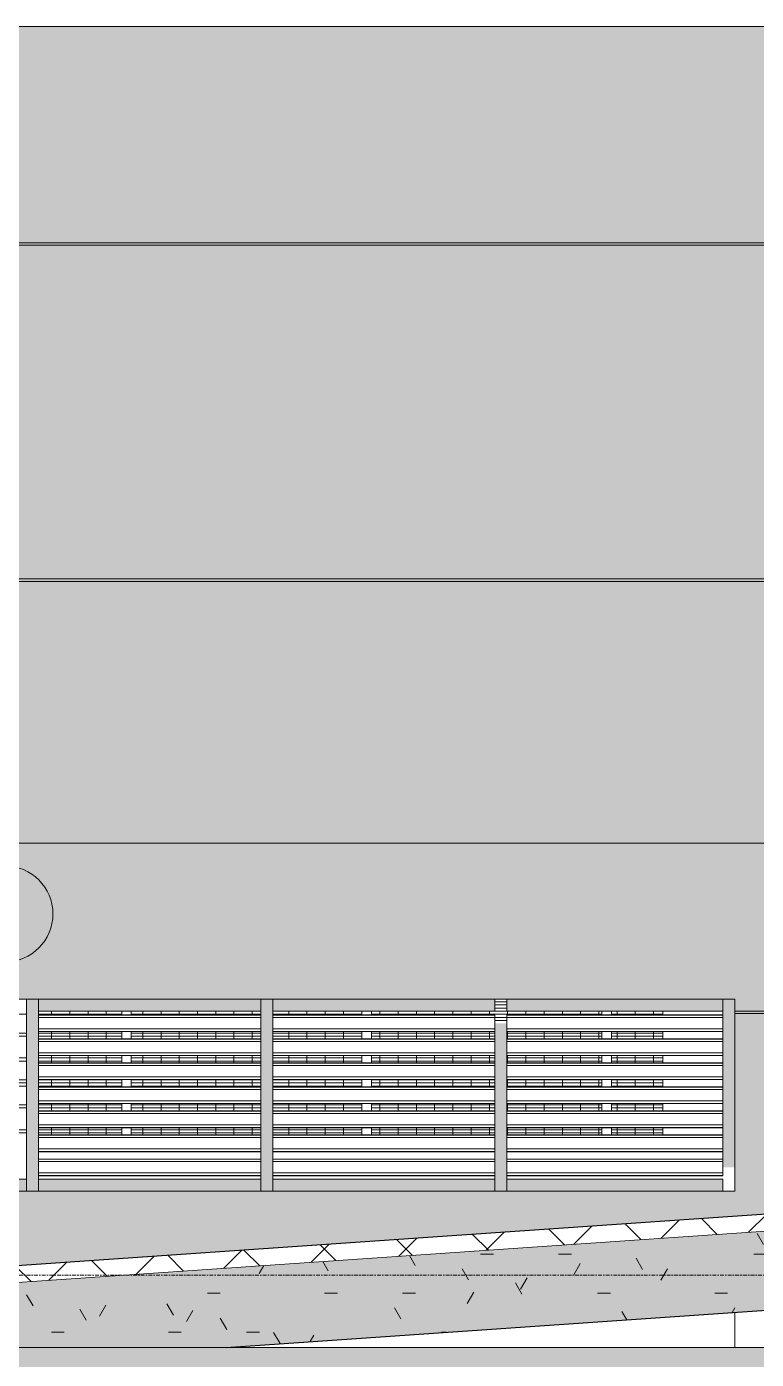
# Model space of a CAD drawing. Header units: millimetres. Extents: x -134153 to 99383, y -5233 to 35400.
# Drawn here: x -3491 to -451, y 50 to 5600 of the extents above; entities that cross this region are included whole.
import ezdxf

# ---------------------------------------------------------------- set-up
doc = ezdxf.new("R2010")
doc.units = ezdxf.units.MM
doc.linetypes.add('Centre', pattern=[31.75, 6.35, -4.7625, 15.875, -4.7625])
for name, color, linetype, lineweight in [('0-2', 250, 'Continuous', 5), ('A-DETL-GENF-2', 9, 'Continuous', 9), ('A-DETL-THIN', 151, 'Continuous', 9), ('A-FLOR-3', 192, 'Continuous', 25), ('A-FLOR-HRAL', 11, 'Continuous', 9), ('A-FLOR-LEVL-2', 51, 'Centre', 9), ('A-FLOR-MCUT', 51, 'Continuous', 9), ('A-FLOR-PATT', 8, 'Continuous', 9), ('A-GLAZ-CWMG', 51, 'Continuous', 9), ('A-WALL', 113, 'Continuous', 9), ('A-WALL-IDEN', 211, 'Continuous', 9), ('A-WALL-PATT-2', 111, 'Continuous', 5), ('L-SITE-WALL-1', 7, 'Continuous', 9), ('S-COLS-1', 7, 'Continuous', 9)]:
    doc.layers.add(name, color=color, linetype=linetype, lineweight=lineweight)

# ---------------------------------------------------------------- blocks, each defined once
blk = doc.blocks.new('NCV_TKTC_KET CAU_rvt-2-TKCS_MẶT ĐỨNG HƯỚNG NAM')
at = {"layer": 'L-SITE-WALL-1'}
blk.add_line((37952.6, 100), (37952.6, 245.6), dxfattribs=at)
at = {"layer": 'S-COLS-1'}
blk.add_line((37952.6, 100), (37952.6, 245.6), dxfattribs=at)
blk = doc.blocks.new('NBS_CLDPhysicalSecuritySystems_MtlMeshPnlFncngSym_CLDModsecSecurusS3_InfillPanel - NBS_CLDPhysicalSecuritySystems_MtlMeshPnlFncngSym_CLDModsecSecurusS2_InfillPanel-2369340-TKCS_MẶT ĐỨNG HƯỚNG NAM')
at = {"layer": 'A-FLOR-HRAL'}
h = blk.add_hatch(dxfattribs=at)
h.set_pattern_fill('FP_39', color=256, style=0, pattern_type=2)
h.set_pattern_definition([(0, (37652.564, 850), (0, 13), []), (90, (37652.564, 850), (-76, 5e-15), [])])
h.paths.add_polyline_path([(33403.5, 971), (33647.6, 971), (33646, 1402.5), (33644.6, 1402.5), (33644.6, 1481.3), (33642.6, 1481.3), (33642.6, 1495.1), (33644.6, 1495.1), (33646, 1672.5), (33647.6, 1672.5), (33647.6, 2200), (33642.6, 2200), (33641.3, 2807.5), (33629.5, 2796.3), (33627.8, 2796.3), (33619.3, 2798), (33606.7, 2812.4), (33606.3, 2820), (33592.7, 2820), (33591.8, 2820.3), (33575.2, 2830.7), (33575.2, 2850), (33403.5, 2850), (33403.5, 992.2)])
h.paths.add_polyline_path([(34102.6, 984.3), (34398.6, 984.3), (34398.6, 1014.8), (34102.6, 1014.8), (34102.6, 992.2)])
h.paths.add_polyline_path([(36165.6, 984.3), (36398.6, 984.3), (36398.6, 1014.8), (36027.6, 1014.8), (36027.6, 984.3)])
h.paths.add_polyline_path([(37553.9, 984.3), (37652.6, 984.3), (37652.6, 1014.8), (37438.6, 1014.8), (37438.6, 984.3)])
h.paths.add_polyline_path([(37398.6, 984.3), (37398.6, 1014.8), (37002.6, 1014.8), (37002.6, 984.3), (37355.5, 984.3)])
h.paths.add_polyline_path([(36562.2, 984.3), (36952.6, 984.3), (36952.6, 1014.8), (36438.6, 1014.8), (36438.6, 984.3)])
h.paths.add_polyline_path([(34438.6, 984.3), (35002.6, 984.3), (35002.6, 1014.8), (34438.6, 1014.8), (34438.6, 992.2)])
h.paths.add_polyline_path([(35967.3, 984.3), (35977.6, 984.3), (35977.6, 1014.8), (35438.6, 1014.8), (35438.6, 984.3), (35768.9, 984.3)])
h.paths.add_polyline_path([(35398.6, 984.3), (35398.6, 1014.8), (35052.6, 1014.8), (35052.6, 984.3), (35372.3, 984.3)])
h.paths.add_polyline_path([(34182.4, 1084.3), (34398.6, 1084.3), (34398.6, 1114.8), (34102.6, 1114.8), (34102.6, 1084.3)])
h.paths.add_polyline_path([(35398.6, 1084.3), (35398.6, 1114.8), (35052.6, 1114.8), (35052.6, 1084.3), (35372.3, 1084.3)])
h.paths.add_polyline_path([(34438.6, 1084.3), (35002.6, 1084.3), (35002.6, 1114.8), (34438.6, 1114.8)])
h.paths.add_polyline_path([(35438.6, 1084.3), (35977.6, 1084.3), (35977.6, 1114.8), (35438.6, 1114.8)])
h.paths.add_polyline_path([(37355.5, 1084.3), (37398.6, 1084.3), (37398.6, 1114.8), (37002.6, 1114.8), (37002.6, 1084.3)])
h.paths.add_polyline_path([(36438.6, 1084.3), (36952.6, 1084.3), (36952.6, 1114.8), (36438.6, 1114.8)])
h.paths.add_polyline_path([(36398.6, 1084.3), (36398.6, 1114.8), (36027.6, 1114.8), (36027.6, 1084.3), (36165.6, 1084.3)])
h.paths.add_polyline_path([(37652.6, 1084.3), (37652.6, 1114.8), (37438.6, 1114.8), (37438.6, 1084.3)])
h.paths.add_polyline_path([(36398.6, 1184.3), (36398.6, 1214.8), (36027.6, 1214.8), (36027.6, 1184.3), (36165.6, 1184.3)])
h.paths.add_polyline_path([(35002.6, 1184.3), (35002.6, 1214.8), (34438.6, 1214.8), (34438.6, 1184.3), (34975.7, 1184.3)])
h.paths.add_polyline_path([(37002.6, 1184.3), (37398.6, 1184.3), (37398.6, 1214.8), (37002.6, 1214.8)])
h.paths.add_polyline_path([(35052.6, 1184.3), (35398.6, 1184.3), (35398.6, 1214.8), (35052.6, 1214.8)])
h.paths.add_polyline_path([(36438.6, 1184.3), (36952.6, 1184.3), (36952.6, 1214.8), (36438.6, 1214.8)])
h.paths.add_polyline_path([(35438.6, 1184.3), (35977.6, 1184.3), (35977.6, 1214.8), (35438.6, 1214.8)])
h.paths.add_polyline_path([(37438.6, 1184.3), (37652.6, 1184.3), (37652.6, 1214.8), (37438.6, 1214.8)])
h.paths.add_polyline_path([(34102.6, 1184.3), (34398.6, 1184.3), (34398.6, 1214.8), (34102.6, 1214.8)])
h.paths.add_polyline_path([(34102.6, 1284.3), (34398.6, 1284.3), (34398.6, 1314.8), (34102.6, 1314.8)])
h.paths.add_polyline_path([(36952.6, 1284.3), (36952.6, 1314.8), (36438.6, 1314.8), (36438.6, 1284.3), (36562.2, 1284.3)])
h.paths.add_polyline_path([(37398.6, 1284.3), (37398.6, 1314.8), (37002.6, 1314.8), (37002.6, 1284.3), (37355.5, 1284.3)])
h.paths.add_polyline_path([(37438.6, 1284.3), (37652.6, 1284.3), (37652.6, 1314.8), (37438.6, 1314.8)])
h.paths.add_polyline_path([(35768.9, 1284.3), (35977.6, 1284.3), (35977.6, 1314.8), (35438.6, 1314.8), (35438.6, 1284.3)])
h.paths.add_polyline_path([(34438.6, 1284.3), (35002.6, 1284.3), (35002.6, 1314.8), (34438.6, 1314.8)])
h.paths.add_polyline_path([(36165.6, 1284.3), (36398.6, 1284.3), (36398.6, 1314.8), (36027.6, 1314.8), (36027.6, 1284.3)])
h.paths.add_polyline_path([(35398.6, 1284.3), (35398.6, 1314.8), (35052.6, 1314.8), (35052.6, 1284.3), (35372.3, 1284.3)])
h.paths.add_polyline_path([(35052.6, 1384.3), (35398.6, 1384.3), (35398.6, 1414.8), (35052.6, 1414.8)])
h.paths.add_polyline_path([(37002.6, 1384.3), (37398.6, 1384.3), (37398.6, 1414.8), (37002.6, 1414.8)])
h.paths.add_polyline_path([(36952.6, 1384.3), (36952.6, 1414.8), (36438.6, 1414.8), (36438.6, 1384.3), (36562.2, 1384.3)])
h.paths.add_polyline_path([(34579, 1384.3), (35002.6, 1384.3), (35002.6, 1414.8), (34438.6, 1414.8), (34438.6, 1384.3)])
h.paths.add_polyline_path([(35438.6, 1384.3), (35977.6, 1384.3), (35977.6, 1414.8), (35438.6, 1414.8)])
h.paths.add_polyline_path([(34398.6, 1384.3), (34398.6, 1414.8), (34102.6, 1414.8), (34102.6, 1384.3), (34182.4, 1384.3)])
h.paths.add_polyline_path([(36398.6, 1384.3), (36398.6, 1414.8), (36027.6, 1414.8), (36027.6, 1384.3), (36165.6, 1384.3)])
h.paths.add_polyline_path([(37652.6, 1384.3), (37652.6, 1414.8), (37438.6, 1414.8), (37438.6, 1384.3)])
h.paths.add_polyline_path([(36958.9, 1450), (37002.6, 1450), (37002.6, 1484.3), (37398.6, 1484.3), (37398.6, 1500), (37002.6, 1500), (37002.6, 1550), (36952.6, 1550), (36952.6, 1500), (36438.6, 1500), (36438.6, 1484.3), (36952.6, 1483.2), (36952.6, 1450)])
h.paths.add_polyline_path([(35438.6, 1484.3), (35977.6, 1484.3), (35977.6, 1500), (35438.6, 1500)])
h.paths.add_polyline_path([(37438.6, 1484.3), (37652.6, 1484.3), (37652.6, 1500), (37438.6, 1500)])
h.paths.add_polyline_path([(35372.3, 1484.3), (35398.6, 1484.3), (35398.6, 1500), (35052.6, 1500), (35052.6, 1484.3)])
h.paths.add_polyline_path([(34975.7, 1484.3), (35002.6, 1484.3), (35002.6, 1500), (34438.6, 1500), (34438.6, 1484.3), (34579, 1484.3)])
h.paths.add_polyline_path([(36027.6, 1484.3), (36398.6, 1484.3), (36398.6, 1500), (36027.6, 1500)])
h.paths.add_polyline_path([(34398.6, 1484.3), (34398.6, 1500), (34102.6, 1500), (34102.6, 1484.3), (34182.4, 1484.3)])
h.paths.add_polyline_path([(33617.6, 1582.5), (33607.5, 1582.5), (33608.6, 1590), (33617.6, 1590)])
h.paths.add_polyline_path([(33617.6, 1590.3), (33617.6, 1591.5), (33607.5, 1593.1), (33607.5, 1608.5), (33644.5, 1607.1), (33644.5, 1590.3)])
h.paths.add_polyline_path([(33607.5, 1610), (33607.5, 1617.5), (33617.6, 1617.5), (33617.6, 1610)])
h.paths.add_polyline_path([(33641.3, 2820), (33642.6, 2820), (33641.2, 2850), (33639.7, 2850), (33641.2, 2820)])
for p, q in [((33575.2, 2850), (33403.5, 2850)), ((34398.6, 1500), (34398.6, 1484.3)), ((34438.6, 1484.3), (34438.6, 1500)), ((35398.6, 1500), (35398.6, 1484.3)), ((35438.6, 1484.3), (35438.6, 1500)), ((36398.6, 1500), (36398.6, 1484.3)), ((36438.6, 1484.3), (36438.6, 1500)), ((37398.6, 1500), (37398.6, 1484.3)), ((37438.6, 1484.3), (37438.6, 1500)), ((37652.6, 1484.3), (37652.6, 1500)), ((34398.6, 1415), (34398.6, 1384.3)), ((34438.6, 1384.3), (34438.6, 1415)), ((35398.6, 1415), (35398.6, 1384.3)), ((35438.6, 1384.3), (35438.6, 1415)), ((36398.6, 1415), (36398.6, 1384.3)), ((36438.6, 1384.3), (36438.6, 1415)), ((37398.6, 1415), (37398.6, 1384.3)), ((37438.6, 1384.3), (37438.6, 1415)), ((37652.6, 1384.3), (37652.6, 1415)), ((34398.6, 1315), (34398.6, 1284.3)), ((34438.6, 1284.3), (34438.6, 1315)), ((35398.6, 1315), (35398.6, 1284.3)), ((35438.6, 1284.3), (35438.6, 1315)), ((36398.6, 1315), (36398.6, 1284.3)), ((36438.6, 1284.3), (36438.6, 1315)), ((37398.6, 1315), (37398.6, 1284.3)), ((37438.6, 1284.3), (37438.6, 1315)), ((37652.6, 1284.3), (37652.6, 1315)), ((34398.6, 1215), (34398.6, 1184.3)), ((34438.6, 1184.3), (34438.6, 1215)), ((35398.6, 1215), (35398.6, 1184.3)), ((35438.6, 1184.3), (35438.6, 1215)), ((36398.6, 1215), (36398.6, 1184.3)), ((36438.6, 1184.3), (36438.6, 1215)), ((37398.6, 1215), (37398.6, 1184.3)), ((37438.6, 1184.3), (37438.6, 1215)), ((37652.6, 1184.3), (37652.6, 1215)), ((34398.6, 1115), (34398.6, 1084.3)), ((34438.6, 1084.3), (34438.6, 1115)), ((35398.6, 1115), (35398.6, 1084.3)), ((35438.6, 1084.3), (35438.6, 1115)), ((36398.6, 1115), (36398.6, 1084.3)), ((36438.6, 1084.3), (36438.6, 1115)), ((37398.6, 1115), (37398.6, 1084.3)), ((37438.6, 1084.3), (37438.6, 1115)), ((37652.6, 1084.3), (37652.6, 1115)), ((34398.6, 1015), (34398.6, 984.3)), ((34438.6, 984.3), (34438.6, 1015)), ((35398.6, 1015), (35398.6, 984.3)), ((35438.6, 984.3), (35438.6, 1015)), ((36398.6, 1015), (36398.6, 984.3)), ((36438.6, 984.3), (36438.6, 1015)), ((37398.6, 1015), (37398.6, 984.3)), ((37438.6, 984.3), (37438.6, 1015)), ((37652.6, 984.3), (37652.6, 1015)), ((33647.6, 971), (33403.5, 971)), ((33403.5, 930), (33647.6, 930))]:
    blk.add_line(p, q, dxfattribs=at)
blk = doc.blocks.new('Rectangular Mullion - 50 x 100mm-2333347-TKCS_MẶT ĐỨNG HƯỚNG NAM')
at = {"layer": 'A-GLAZ-CWMG'}
blk.add_hatch(color=256, dxfattribs=at).paths.add_polyline_path([(34579, 1500), (35002.6, 1500), (35002.6, 1550), (34102.6, 1550), (34102.6, 1500), (34182.4, 1500)])
for p, q in [((34102.6, 1500), (34102.6, 1550)), ((35002.6, 1500), (34102.6, 1500)), ((35002.6, 1550), (35002.6, 1500))]:
    blk.add_line(p, q, dxfattribs=at)
blk = doc.blocks.new('Rectangular Mullion - 50 x 100mm-3083501-TKCS_MẶT ĐỨNG HƯỚNG NAM')
at = {"layer": 'A-GLAZ-CWMG'}
blk.add_hatch(color=256, dxfattribs=at).paths.add_polyline_path([(36952.6, 1500), (36952.6, 1550), (36027.6, 1550), (36027.6, 1500), (36562.2, 1500)])
for p, q in [((36027.6, 1500), (36027.6, 1550)), ((36952.6, 1500), (36027.6, 1500)), ((36952.6, 1550), (36952.6, 1500))]:
    blk.add_line(p, q, dxfattribs=at)
blk = doc.blocks.new('Rectangular Mullion - 50 x 100mm-2333349-TKCS_MẶT ĐỨNG HƯỚNG NAM')
at = {"layer": 'A-GLAZ-CWMG'}
blk.add_hatch(color=256, dxfattribs=at).paths.add_polyline_path([(37902.6, 750), (37902.6, 800), (37002.6, 798.5), (37002.6, 750), (37752.2, 750)])
for p, q in [((37002.6, 750), (37002.6, 800)), ((37002.6, 800), (37902.6, 800)), ((37902.6, 800), (37902.6, 750))]:
    blk.add_line(p, q, dxfattribs=at)
blk = doc.blocks.new('Rectangular Mullion - 50 x 100mm-3083502-TKCS_MẶT ĐỨNG HƯỚNG NAM')
at = {"layer": 'A-GLAZ-CWMG'}
blk.add_hatch(color=256, dxfattribs=at).paths.add_polyline_path([(36952.6, 750), (36952.6, 800), (36027.6, 800), (36027.6, 750), (36562.2, 750)])
for p, q in [((36027.6, 750), (36027.6, 800)), ((36027.6, 800), (36952.6, 800)), ((36952.6, 800), (36952.6, 750))]:
    blk.add_line(p, q, dxfattribs=at)
blk = doc.blocks.new('Rectangular Mullion - 50 x 100mm-2333210-TKCS_MẶT ĐỨNG HƯỚNG NAM')
at = {"layer": 'A-GLAZ-CWMG'}
blk.add_hatch(color=256, dxfattribs=at).paths.add_polyline_path([(42052.564287, 1450), (42102.564287, 1450), (42102.564287, 1550), (42052.564287, 1550), (42052.564287, 1490)])
blk.add_line((42052.564287, 1450), (42052.564287, 1550), dxfattribs=at)
blk = doc.blocks.new('Rectangular Mullion - 50 x 100mm-2333212-TKCS_MẶT ĐỨNG HƯỚNG NAM')
at = {"layer": 'A-GLAZ-CWMG'}
blk.add_hatch(color=256, dxfattribs=at).paths.add_polyline_path([(42102.564287, 1050), (42102.564287, 1150), (42052.564287, 1150), (42052.564287, 1050)])
blk.add_line((42052.564287, 1050), (42052.564287, 1150), dxfattribs=at)
blk = doc.blocks.new('Rectangular Mullion - MULLION LA SACH-2333351-TKCS_MẶT ĐỨNG HƯỚNG NAM')
at = {"layer": 'A-GLAZ-CWMG'}
for p, q in [((37902.6, 884.3), (37002.6, 884.3)), ((37902.6, 883.3), (37002.6, 883.3)), ((37902.6, 883.2), (37002.6, 883.2)), ((37902.6, 873.5), (37002.6, 873.5)), ((37902.6, 850), (37902.6, 826.5)), ((37902.6, 826.5), (37002.6, 826.5)), ((37902.6, 815), (37002.6, 815)), ((37902.6, 814.8), (37002.6, 814.8)), ((37902.6, 826.5), (37902.6, 815)), ((37902.6, 815), (37902.6, 814.8))]:
    blk.add_line(p, q, dxfattribs=at)
blk = doc.blocks.new('Rectangular Mullion - MULLION LA SACH-3083503-TKCS_MẶT ĐỨNG HƯỚNG NAM')
at = {"layer": 'A-GLAZ-CWMG'}
for p, q in [((36952.6, 884.3), (36027.6, 884.3)), ((36952.6, 883.3), (36027.6, 883.3)), ((36952.6, 883.2), (36027.6, 883.2)), ((36952.6, 873.5), (36027.6, 873.5)), ((36952.6, 826.5), (36027.6, 826.5)), ((36952.6, 815), (36027.6, 815)), ((36952.6, 814.8), (36027.6, 814.8))]:
    blk.add_line(p, q, dxfattribs=at)
blk = doc.blocks.new('Rectangular Mullion - MULLION LA SACH-V322-TKCS_MẶT ĐỨNG HƯỚNG NAM')
at = {"layer": 'A-GLAZ-CWMG'}
for p, q in [((35002.6, 884.3), (34102.6, 884.3)), ((35002.6, 883.3), (34102.6, 883.3)), ((35002.6, 883.2), (34102.6, 883.2)), ((35002.6, 873.5), (34102.6, 873.5)), ((35002.6, 826.5), (34102.6, 826.5)), ((35002.6, 815), (34102.6, 815)), ((35002.6, 814.8), (34102.6, 814.8))]:
    blk.add_line(p, q, dxfattribs=at)
blk = doc.blocks.new('Rectangular Mullion - MULLION LA SACH-V323-TKCS_MẶT ĐỨNG HƯỚNG NAM')
at = {"layer": 'A-GLAZ-CWMG'}
for p, q in [((37002.6, 1483.3), (37002.6, 1484.3)), ((37902.6, 1484.3), (37002.6, 1484.3)), ((37002.6, 1483.2), (37002.6, 1483.3)), ((37902.6, 1483.3), (37002.6, 1483.3)), ((37002.6, 1473.5), (37002.6, 1483.2)), ((37902.6, 1483.2), (37002.6, 1483.2)), ((37002.6, 1450), (37002.6, 1473.5)), ((37902.6, 1473.5), (37002.6, 1473.5)), ((37902.6, 1426.5), (37002.6, 1426.5)), ((37902.6, 1415), (37002.6, 1415)), ((37902.6, 1414.8), (37002.6, 1414.8))]:
    blk.add_line(p, q, dxfattribs=at)
blk = doc.blocks.new('Rectangular Mullion - MULLION LA SACH-V324-TKCS_MẶT ĐỨNG HƯỚNG NAM')
at = {"layer": 'A-GLAZ-CWMG'}
for p, q in [((36952.6, 1484.3), (36027.6, 1484.3)), ((36952.6, 1483.3), (36027.6, 1483.3)), ((36952.6, 1483.2), (36027.6, 1483.2)), ((36952.6, 1473.5), (36027.6, 1473.5)), ((36952.6, 1484.3), (36952.6, 1483.3)), ((36952.6, 1483.3), (36952.6, 1483.2)), ((36952.6, 1483.2), (36952.6, 1473.5)), ((36952.6, 1473.5), (36952.6, 1450)), ((36952.6, 1426.5), (36027.6, 1426.5)), ((36952.6, 1415), (36027.6, 1415)), ((36952.6, 1414.8), (36027.6, 1414.8))]:
    blk.add_line(p, q, dxfattribs=at)
blk = doc.blocks.new('Rectangular Mullion - 50 x 100mm-2333204-TKCS_MẶT ĐỨNG HƯỚNG NAM')
at = {"layer": 'A-GLAZ-CWMG'}
blk.add_hatch(color=256, dxfattribs=at).paths.add_polyline_path([(40977.6, 950), (40977.6, 1050), (40927.6, 1050), (40927.6, 950)])
for p, q in [((40927.6, 1050), (40927.6, 950)), ((40977.6, 1050), (40977.6, 950))]:
    blk.add_line(p, q, dxfattribs=at)
blk = doc.blocks.new('Rectangular Mullion - 50 x 100mm-2333205-TKCS_MẶT ĐỨNG HƯỚNG NAM')
at = {"layer": 'A-GLAZ-CWMG'}
blk.add_hatch(color=256, dxfattribs=at).paths.add_polyline_path([(40977.6, 1050), (40977.6, 1150), (40927.6, 1150), (40927.6, 1050)])
for p, q in [((40927.6, 1150), (40927.6, 1050)), ((40977.6, 1150), (40977.6, 1050))]:
    blk.add_line(p, q, dxfattribs=at)
blk = doc.blocks.new('Rectangular Mullion - 50 x 100mm-2333206-TKCS_MẶT ĐỨNG HƯỚNG NAM')
at = {"layer": 'A-GLAZ-CWMG'}
blk.add_hatch(color=256, dxfattribs=at).paths.add_polyline_path([(39827.6, 1450), (39827.6, 1550), (39777.6, 1550), (39777.6, 1450)])
for p, q in [((39777.6, 1550), (39777.6, 1450)), ((39827.6, 1550), (39827.6, 1450))]:
    blk.add_line(p, q, dxfattribs=at)
blk = doc.blocks.new('CTL_WALL TAG NO MARK - 10-2062273-TKCS_MẶT ĐỨNG HƯỚNG NAM')
at = {"layer": 'A-WALL-IDEN'}
for p, q in [((31780.1, 30252.1), (30982.6, 30252.1)), ((30982.6, 29852.1), (31780.1, 29852.1))]:
    blk.add_line(p, q, dxfattribs=at)
for centre, start, end in [((30982.6, 30052.1), 90, 270), ((31780.1, 30052.1), 270, 90)]:
    blk.add_arc(centre, 200, start, end, dxfattribs=at)

msp = doc.modelspace()

# ---------------------------------------------------------------- hatches: boundary and pattern name
at = {"layer": 'A-DETL-GENF-2'}
h = msp.add_hatch(dxfattribs=at)
h.set_pattern_fill('FP_61', color=256, style=0, pattern_type=2)
h.set_pattern_definition([(0, (44078.9, 0), (774.192, 774.192), [774.192, -774.192]), (0, (44078.9, 290.3), (774.192, 774.192), [774.192, -774.192]), (0, (44078.9, 580.64), (774.192, 774.192), [774.192, -774.192]), (90, (44175.7, 677.4), (-774.192, 774.192), [774.192, -774.192]), (90, (44466, 677.4), (-774.192, 774.192), [774.192, -774.192]), (90, (44756.3, 677.4), (-774.192, 774.192), [774.192, -774.192])])
h.paths.add_polyline_path([(-8674.5, -1216.2), (92867, -1216.2), (92867, 100), (-8674.5, 100), (-8674.5, -664.1)])
at = {"layer": 'A-FLOR-PATT'}
h = msp.add_hatch(dxfattribs=at)
h.set_pattern_fill('FP_33', color=256, style=0, pattern_type=2)
h.set_pattern_definition([(45, (44078.9, 0), (-169.7056, 169.7056), []), (135, (44078.9, 0), (-169.7056, -169.7056), [])])
h.paths.add_polyline_path([(-4841.1, 280), (3158.9, 830), (3158.9, 900), (-4841.1, 350)])
h = msp.add_hatch(dxfattribs=at)
h.set_pattern_fill('FP_34', color=256, style=0, pattern_type=2)
h.set_pattern_definition([(0, (44078.91, 0), (650.24, 162.56), [53.645, -434.035, 53.645, -434.035, -2600.96]), (0, (44078.91, 0), (650.24, 162.56), [-975.36, 53.645, -921.715, 53.645, -434.035, -1137.92]), (0, (44078.91, 0), (650.24, 162.56), [-2438.4, 53.645, -271.475, 53.645, -759.155]), (120, (44322.75, 81.28), (-465.9011, 481.84436), [53.645, -434.035, 53.645, -3034.995]), (120, (44322.75, 81.28), (-465.9011, 481.84436), [-541.325, -434.035, 53.645, -921.715, -1625.6]), (120, (44322.75, 81.28), (-465.9011, 481.84436), [-1950.72, 53.645, -434.035, 53.645, -1084.275]), (120, (44322.75, 81.28), (-465.9011, 481.84436), [-2492.045, -271.475, 53.645, -759.155]), (240, (44404.03, 406.4), (-184.3389, -644.40436), [53.645, -434.035, 53.645, -3034.995]), (240, (44404.03, 406.4), (-184.3389, -644.40436), [-541.325, -434.035, 53.645, -921.715, -1625.6]), (240, (44404.03, 406.4), (-184.3389, -644.40436), [-1950.72, 53.645, -434.035, 53.645, -1084.275]), (240, (44404.03, 406.4), (-184.3389, -644.40436), [-2492.045, -271.475, 53.645, -759.155])])
h.paths.add_polyline_path([(-4841.1, 100), (-2659.3, 100), (3158.9, 500), (3158.9, 830), (-4841.1, 280)])
h = msp.add_hatch(dxfattribs=at)
h.set_pattern_fill('FP_35', color=256, style=0, pattern_type=2)
h.set_pattern_definition([(50, (44078.9, 0), (291.4942, -25.5022), [30.48, -335.28]), (355, (44078.9, 0), (-56.3889, 305.6909), [24.384, -268.224]), (100.451, (44103.2, -2.12), (235.108, 280.1865), [25.904, -284.944]), (46.184, (44078.9, 81.28), (433.727, -67.2684), [45.72, -502.92]), (96.636, (44115.05, 75.67), (379.844, 395.8845), [38.856, -427.416]), (351.184, (44078.9, 81.3), (379.848, 395.881), [36.576, -402.336]), (21, (44119.55, 60.96), (242.5828, -163.6239), [30.48, -335.28]), (326, (44119.55, 60.96), (98.883, 294.7011), [24.384, -268.224]), (71.451, (44139.77, 47.33), (341.4672, 131.074), [25.904, -284.944]), (37.5, (44078.91, 0), (4.94191, 135.28833), [5.364, -259.608, 5.364, -266.924, -269.24]), (37.5, (44078.91, 0), (4.94191, 135.28833), [-537.261, 5.364, -263.876]), (7.5, (44078.91, 0), (106.91172, 160.28908), [5.364, -149.88, 5.364, -253.512, -102.616]), (7.5, (44078.91, 0), (106.91172, 160.28908), [-414.122, 5.364, -97.252]), (327.5, (43988.28, 0), (216.9455, -9.16625), [5.364, -96.236, 5.364, -311.628, -420.624]), (327.5, (43988.28, 0), (216.9455, -9.16625), [-418.592, 5.364, -415.26]), (317.5, (43947.64, 0), (237.0069, 40.6827), [5.364, -126.716, 5.364, -205.151, -298.704]), (317.5, (43947.64, 0), (237.0069, 40.6827), [-342.595, 5.364, -293.34])])
h.paths.add_polyline_path([(-4841.1, 100), (-2659.3, 100), (3158.9, 500), (3158.9, 830), (-4841.1, 280)])
at = {"layer": 'A-WALL-PATT-2'}
h = msp.add_hatch(color=256, dxfattribs=at)
h.paths.add_polyline_path([(-4851.1, 2200), (3918.9, 2200), (3918.9, 3290), (-4851.1, 3290), (-4851.1, 2648.5)])
h.paths.add_polyline_path([(5958.9, 2200), (6318.9, 2200), (6318.9, 3290), (5958.9, 3290), (5958.9, 3200.6)])
h.paths.add_polyline_path([(-4851.1, 3300), (3918.9, 3300), (3918.9, 4690), (-4851.1, 4690)])
h.paths.add_polyline_path([(5958.9, 3300), (6318.9, 3300), (6318.9, 4690), (5958.9, 4690)])
h.paths.add_polyline_path([(4018.2, 4700), (6318.9, 4700), (6318.9, 5600), (-4851.1, 5600), (-4851.1, 4700), (-2328.1, 4700)])
h = msp.add_hatch(color=256, dxfattribs=at)
h.paths.add_polyline_path([(6314.9, 4690), (6314.9, 4700), (5958.9, 4700), (5958.9, 4690)])
h.paths.add_polyline_path([(-4847.1, 4690), (3918.9, 4690), (3918.9, 4700), (-4847.1, 4700)])
for points in [[(-2328.1, 3290), (3918.9, 3290), (3918.9, 3300), (-4847.1, 3300), (-4847.1, 3290)], [(51.8, 1490), (158.9, 1490), (158.9, 1500), (-541.1, 1500), (-541.1, 1490)]]:
    msp.add_hatch(color=256, dxfattribs=at).paths.add_polyline_path(points)
h = msp.add_hatch(color=256, dxfattribs=at)
h.paths.add_polyline_path([(-4841.1, 400), (-4113.9, 400), (3158.9, 900), (3918.9, 900), (3918.9, 1490), (3608.9, 1490), (3608.9, 950), (158.9, 950), (158.9, 1490), (-541.1, 1490), (-541.1, 750), (-4441.1, 750), (-4441.1, 1490), (-4846.1, 1490), (-4846.1, 400)])
h.paths.add_polyline_path([(3158.9, 400), (6308.9, 400), (6308.9, 500), (3158.9, 500), (1704.3, 400)])
h.paths.add_polyline_path([(5958.9, 900), (6308.9, 900), (6308.9, 1490), (5958.9, 1490), (5958.9, 992.2)])
h.paths.add_polyline_path([(51.8, 1500), (158.9, 1500), (158.9, 1550), (3608.9, 1550), (3608.9, 1500), (3918.9, 1500), (3918.9, 2200), (-4846.1, 2200), (-4846.1, 1500), (-4441.1, 1500), (-4441.1, 1550), (-541.1, 1550), (-541.1, 1500)])
h.paths.add_polyline_path([(6308.9, 1500), (6308.9, 2200), (5958.9, 2200), (5958.9, 1500)])

# ---------------------------------------------------------------- linework, layer by layer
at = {"layer": 'A-DETL-THIN'}
msp.add_line((92867, 100), (-8674.5, 100), dxfattribs=at)
at = {"layer": 'A-FLOR-3'}
for p, q in [((3158.9, 900), (-4841.1, 350)), ((-2659.3, 100), (3158.9, 500))]:
    msp.add_line(p, q, dxfattribs=at)
at = {"layer": 'A-FLOR-LEVL-2'}
for p, q in [((-12769.4, 2200), (95658.9, 2200)), ((95658.9, 400), (-12769.4, 400))]:
    msp.add_line(p, q, dxfattribs=at)
at = {"layer": 'A-FLOR-MCUT'}
msp.add_line((3158.9, 830), (-4841.1, 280), dxfattribs=at)
at = {"layer": 'A-WALL'}
for p, q in [((6318.9, 5600), (-4851.1, 5600)), ((-4851.1, 4700), (6318.9, 4700)), ((3918.9, 4690), (-4851.1, 4690)), ((-4851.1, 3300), (3918.9, 3300)), ((3918.9, 3290), (-4851.1, 3290)), ((-4851.1, 2200), (4258.9, 2200)), ((-4441.1, 1550), (-541.1, 1550)), ((-541.1, 1550), (-541.1, 750)), ((-541.1, 1500), (158.9, 1500)), ((158.9, 1490), (-541.1, 1490)), ((-541.1, 750), (-4441.1, 750))]:
    msp.add_line(p, q, dxfattribs=at)

# ---------------------------------------------------------------- block references
at = {"layer": '0-2'}
msp.add_blockref('NCV_TKTC_KET CAU_rvt-2-TKCS_MẶT ĐỨNG HƯỚNG NAM', (-38493.7, 0), dxfattribs=at)
at = {"layer": 'A-FLOR-HRAL'}
msp.add_blockref('NBS_CLDPhysicalSecuritySystems_MtlMeshPnlFncngSym_CLDModsecSecurusS3_InfillPanel - NBS_CLDPhysicalSecuritySystems_MtlMeshPnlFncngSym_CLDModsecSecurusS2_InfillPanel-2369340-TKCS_MẶT ĐỨNG HƯỚNG NAM', (-38493.7, 0), dxfattribs=at)
at = {"layer": 'A-GLAZ-CWMG'}
for name, p in [('Rectangular Mullion - 50 x 100mm-2333206-TKCS_MẶT ĐỨNG HƯỚNG NAM', (-43268.7, 0)), ('Rectangular Mullion - 50 x 100mm-3083501-TKCS_MẶT ĐỨNG HƯỚNG NAM', (-39468.7, 0)), ('Rectangular Mullion - 50 x 100mm-2333206-TKCS_MẶT ĐỨNG HƯỚNG NAM', (-42293.7, 0)), ('Rectangular Mullion - 50 x 100mm-3083501-TKCS_MẶT ĐỨNG HƯỚNG NAM', (-38493.7, 0)), ('Rectangular Mullion - 50 x 100mm-2333347-TKCS_MẶT ĐỨNG HƯỚNG NAM', (-35593.7, 0)), ('Rectangular Mullion - 50 x 100mm-2333210-TKCS_MẶT ĐỨNG HƯỚNG NAM', (-42643.7, 0)), ('Rectangular Mullion - 50 x 100mm-2333205-TKCS_MẶT ĐỨNG HƯỚNG NAM', (-44418.7, 300)), ('Rectangular Mullion - MULLION LA SACH-3083503-TKCS_MẶT ĐỨNG HƯỚNG NAM', (-39468.7, 600)), ('Rectangular Mullion - 50 x 100mm-2333205-TKCS_MẶT ĐỨNG HƯỚNG NAM', (-43443.7, 300)), ('Rectangular Mullion - MULLION LA SACH-V324-TKCS_MẶT ĐỨNG HƯỚNG NAM', (-38493.7, 0)), ('Rectangular Mullion - 50 x 100mm-2333205-TKCS_MẶT ĐỨNG HƯỚNG NAM', (-42468.7, 300)), ('Rectangular Mullion - MULLION LA SACH-V323-TKCS_MẶT ĐỨNG HƯỚNG NAM', (-38493.7, 0)), ('Rectangular Mullion - 50 x 100mm-2333212-TKCS_MẶT ĐỨNG HƯỚNG NAM', (-42643.7, 300)), ('Rectangular Mullion - 50 x 100mm-2333205-TKCS_MẶT ĐỨNG HƯỚNG NAM', (-44418.7, 200)), ('Rectangular Mullion - MULLION LA SACH-3083503-TKCS_MẶT ĐỨNG HƯỚNG NAM', (-39468.7, 500)), ('Rectangular Mullion - 50 x 100mm-2333205-TKCS_MẶT ĐỨNG HƯỚNG NAM', (-43443.7, 200)), ('Rectangular Mullion - MULLION LA SACH-3083503-TKCS_MẶT ĐỨNG HƯỚNG NAM', (-38493.7, 500)), ('Rectangular Mullion - 50 x 100mm-2333205-TKCS_MẶT ĐỨNG HƯỚNG NAM', (-42468.7, 200)), ('Rectangular Mullion - MULLION LA SACH-V322-TKCS_MẶT ĐỨNG HƯỚNG NAM', (-35593.7, 500)), ('Rectangular Mullion - 50 x 100mm-2333212-TKCS_MẶT ĐỨNG HƯỚNG NAM', (-42643.7, 200)), ('Rectangular Mullion - MULLION LA SACH-3083503-TKCS_MẶT ĐỨNG HƯỚNG NAM', (-39468.7, 400)), ('Rectangular Mullion - MULLION LA SACH-3083503-TKCS_MẶT ĐỨNG HƯỚNG NAM', (-38493.7, 400)), ('Rectangular Mullion - MULLION LA SACH-V322-TKCS_MẶT ĐỨNG HƯỚNG NAM', (-35593.7, 400)), ('Rectangular Mullion - 50 x 100mm-2333205-TKCS_MẶT ĐỨNG HƯỚNG NAM', (-44418.7, 100)), ('Rectangular Mullion - 50 x 100mm-2333205-TKCS_MẶT ĐỨNG HƯỚNG NAM', (-43443.7, 100)), ('Rectangular Mullion - 50 x 100mm-2333205-TKCS_MẶT ĐỨNG HƯỚNG NAM', (-42468.7, 100)), ('Rectangular Mullion - 50 x 100mm-2333212-TKCS_MẶT ĐỨNG HƯỚNG NAM', (-42643.7, 100)), ('Rectangular Mullion - MULLION LA SACH-3083503-TKCS_MẶT ĐỨNG HƯỚNG NAM', (-39468.7, 300)), ('Rectangular Mullion - MULLION LA SACH-3083503-TKCS_MẶT ĐỨNG HƯỚNG NAM', (-38493.7, 300)), ('Rectangular Mullion - MULLION LA SACH-V322-TKCS_MẶT ĐỨNG HƯỚNG NAM', (-35593.7, 300)), ('Rectangular Mullion - 50 x 100mm-2333205-TKCS_MẶT ĐỨNG HƯỚNG NAM', (-44418.7, 0)), ('Rectangular Mullion - 50 x 100mm-2333205-TKCS_MẶT ĐỨNG HƯỚNG NAM', (-43443.7, 0)), ('Rectangular Mullion - 50 x 100mm-2333205-TKCS_MẶT ĐỨNG HƯỚNG NAM', (-42468.7, 0)), ('Rectangular Mullion - 50 x 100mm-2333212-TKCS_MẶT ĐỨNG HƯỚNG NAM', (-42643.7, 0)), ('Rectangular Mullion - MULLION LA SACH-3083503-TKCS_MẶT ĐỨNG HƯỚNG NAM', (-39468.7, 200)), ('Rectangular Mullion - MULLION LA SACH-3083503-TKCS_MẶT ĐỨNG HƯỚNG NAM', (-38493.7, 200)), ('Rectangular Mullion - MULLION LA SACH-V322-TKCS_MẶT ĐỨNG HƯỚNG NAM', (-35593.7, 200)), ('Rectangular Mullion - 50 x 100mm-2333205-TKCS_MẶT ĐỨNG HƯỚNG NAM', (-44418.7, -100)), ('Rectangular Mullion - 50 x 100mm-2333205-TKCS_MẶT ĐỨNG HƯỚNG NAM', (-43443.7, -100)), ('Rectangular Mullion - 50 x 100mm-2333205-TKCS_MẶT ĐỨNG HƯỚNG NAM', (-42468.7, -100)), ('Rectangular Mullion - 50 x 100mm-2333212-TKCS_MẶT ĐỨNG HƯỚNG NAM', (-42643.7, -100)), ('Rectangular Mullion - 50 x 100mm-2333205-TKCS_MẶT ĐỨNG HƯỚNG NAM', (-44418.7, -200)), ('Rectangular Mullion - MULLION LA SACH-3083503-TKCS_MẶT ĐỨNG HƯỚNG NAM', (-39468.7, 100)), ('Rectangular Mullion - 50 x 100mm-2333205-TKCS_MẶT ĐỨNG HƯỚNG NAM', (-43443.7, -200)), ('Rectangular Mullion - MULLION LA SACH-3083503-TKCS_MẶT ĐỨNG HƯỚNG NAM', (-38493.7, 100)), ('Rectangular Mullion - 50 x 100mm-2333205-TKCS_MẶT ĐỨNG HƯỚNG NAM', (-42468.7, -200)), ('Rectangular Mullion - MULLION LA SACH-V322-TKCS_MẶT ĐỨNG HƯỚNG NAM', (-35593.7, 100)), ('Rectangular Mullion - 50 x 100mm-2333212-TKCS_MẶT ĐỨNG HƯỚNG NAM', (-42643.7, -200)), ('Rectangular Mullion - 50 x 100mm-2333204-TKCS_MẶT ĐỨNG HƯỚNG NAM', (-44418.7, -200)), ('Rectangular Mullion - MULLION LA SACH-3083503-TKCS_MẶT ĐỨNG HƯỚNG NAM', (-39468.7, 0)), ('Rectangular Mullion - 50 x 100mm-2333204-TKCS_MẶT ĐỨNG HƯỚNG NAM', (-43443.7, -200)), ('Rectangular Mullion - MULLION LA SACH-3083503-TKCS_MẶT ĐỨNG HƯỚNG NAM', (-38493.7, 0)), ('Rectangular Mullion - 50 x 100mm-2333204-TKCS_MẶT ĐỨNG HƯỚNG NAM', (-42468.7, -200)), ('Rectangular Mullion - MULLION LA SACH-2333351-TKCS_MẶT ĐỨNG HƯỚNG NAM', (-38493.7, 0)), ('Rectangular Mullion - 50 x 100mm-2333349-TKCS_MẶT ĐỨNG HƯỚNG NAM', (-41393.7, 0)), ('Rectangular Mullion - 50 x 100mm-3083502-TKCS_MẶT ĐỨNG HƯỚNG NAM', (-39468.7, 0)), ('Rectangular Mullion - 50 x 100mm-3083502-TKCS_MẶT ĐỨNG HƯỚNG NAM', (-38493.7, 0)), ('Rectangular Mullion - 50 x 100mm-2333349-TKCS_MẶT ĐỨNG HƯỚNG NAM', (-38493.7, 0))]:
    msp.add_blockref(name, p, dxfattribs=at)
at = {"layer": 'A-WALL-IDEN'}
msp.add_blockref('CTL_WALL TAG NO MARK - 10-2062273-TKCS_MẶT ĐỨNG HƯỚNG NAM', (-35361.7, -28147.1), dxfattribs=at)

doc.saveas('drawing.dxf')
